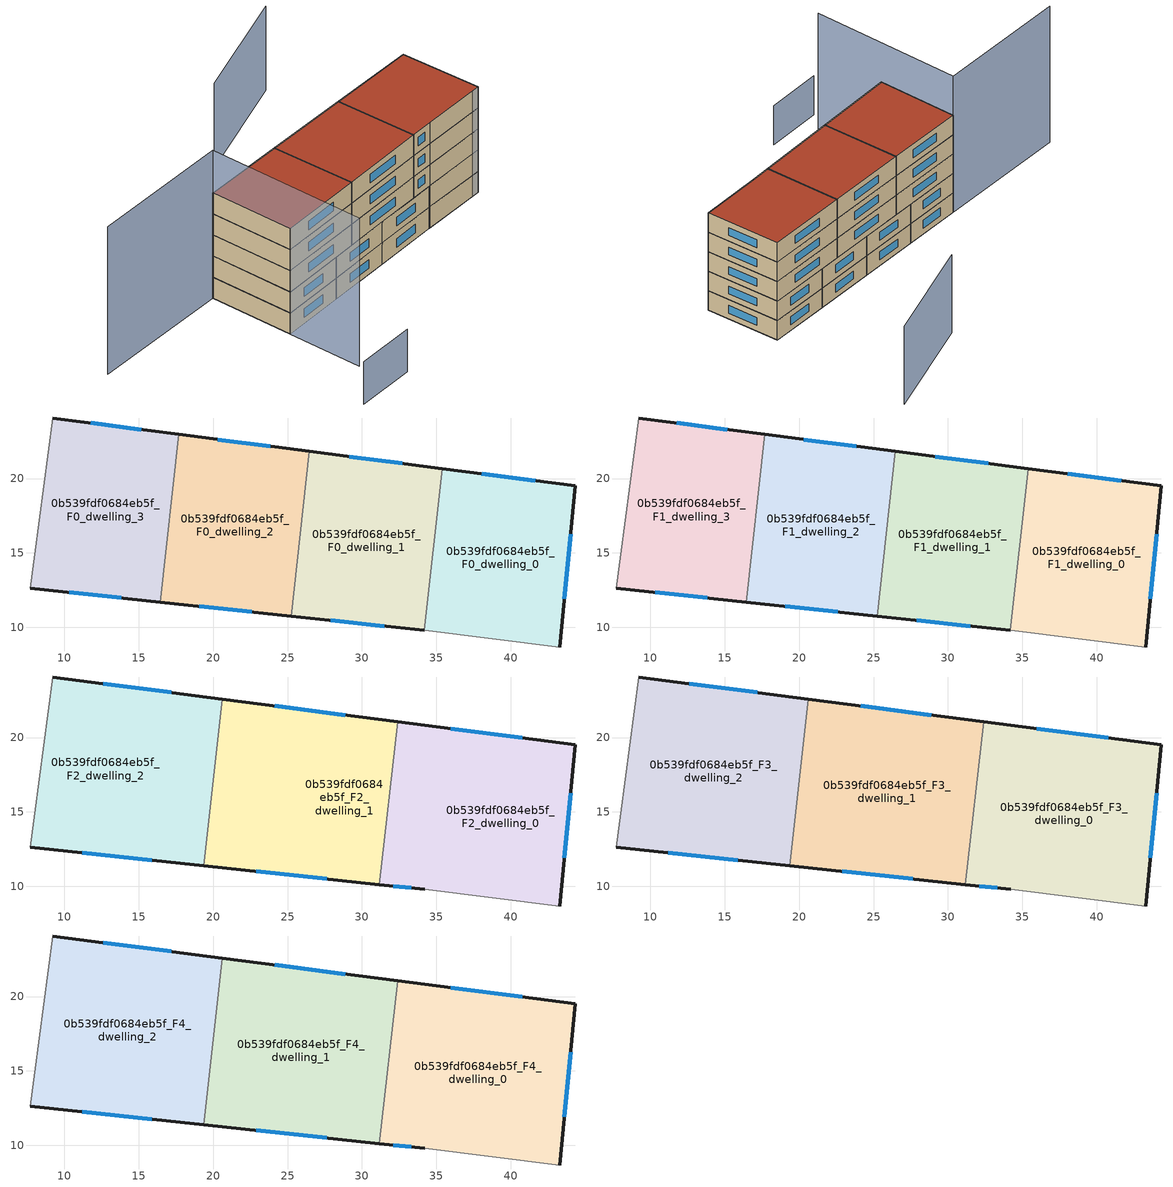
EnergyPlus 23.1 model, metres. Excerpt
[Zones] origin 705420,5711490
0b539fdf0684eb5f_F0_dwelling_0
 floor ground (EU_floor_Construction): 43.28,8.68 44.34,19.51 35.39,20.67 34.18,9.8 34.24,9.79 z0
 wall outside (EU_wall_Construction): 35.39,20.67 44.34,19.51 43.28,8.68 z0:3
 wall adiabatic (EU_wall_Construction): 43.28,8.68 34.24,9.79 34.18,9.8 z0:3
 wall to 0b539fdf0684eb5f_F0_dwelling_1 (EU_wall_Construction): 34.18,9.8 35.39,20.67 z0:3
 window (EU_Window_Construction): 38.07,20.32 41.66,19.86 / 44.03,16.27 43.6,11.92 z0.9:2.1
0b539fdf0684eb5f_F0_dwelling_1
 floor ground (EU_floor_Construction): 34.18,9.8 35.39,20.67 26.46,21.82 25.24,10.75 z0
 wall outside (EU_wall_Construction): 26.46,21.82 35.39,20.67 / 34.18,9.8 25.24,10.75 z0:3
 wall to 0b539fdf0684eb5f_F0_dwelling_2 (EU_wall_Construction): 25.24,10.75 26.46,21.82 z0:3
 window (EU_Window_Construction): 29.14,21.48 32.72,21.01 / 31.5,10.08 27.91,10.47 z0.9:2.1
0b539fdf0684eb5f_F0_dwelling_2
 floor ground (EU_floor_Construction): 25.24,10.75 26.46,21.82 17.7,22.96 16.45,11.69 z0
 wall outside (EU_wall_Construction): 25.24,10.75 16.45,11.69 / 17.7,22.96 26.46,21.82 z0:3
 wall to 0b539fdf0684eb5f_F0_dwelling_3 (EU_wall_Construction): 16.45,11.69 17.7,22.96 z0:3
 window (EU_Window_Construction): 22.61,11.04 19.08,11.41 / 20.33,22.62 23.84,22.16 z0.9:2.1
0b539fdf0684eb5f_F0_dwelling_3
 floor ground (EU_floor_Construction): 16.45,11.69 17.7,22.96 9.22,24.07 7.7,12.63 z0
 wall outside (EU_wall_Construction): 9.22,24.07 17.7,22.96 / 16.45,11.69 7.7,12.63 z0:3
 wall adiabatic (EU_wall_Construction): 7.7,12.63 9.22,24.07 z0:3
 window (EU_Window_Construction): 11.76,23.74 15.16,23.29 / 13.83,11.97 10.32,12.35 z0.9:2.1
0b539fdf0684eb5f_F1_dwelling_0
 floor to 0b539fdf0684eb5f_F0_dwelling_0 (EU_floor_Construction): 43.28,8.68 44.34,19.51 35.39,20.67 34.18,9.8 34.24,9.79 z3
 wall outside (EU_wall_Construction): 35.39,20.67 44.34,19.51 43.28,8.68 z3:6
 wall adiabatic (EU_wall_Construction): 43.28,8.68 34.24,9.79 34.18,9.8 z3:6
 wall to 0b539fdf0684eb5f_F1_dwelling_1 (EU_wall_Construction): 34.18,9.8 35.39,20.67 z3:6
 window (EU_Window_Construction): 38.07,20.32 41.66,19.86 / 44.03,16.27 43.6,11.92 z3.9:5.1
0b539fdf0684eb5f_F1_dwelling_1
 floor to 0b539fdf0684eb5f_F0_dwelling_1 (EU_floor_Construction): 34.18,9.8 35.39,20.67 26.46,21.82 25.24,10.75 z3
 wall outside (EU_wall_Construction): 26.46,21.82 35.39,20.67 / 34.18,9.8 25.24,10.75 z3:6
 wall to 0b539fdf0684eb5f_F1_dwelling_2 (EU_wall_Construction): 25.24,10.75 26.46,21.82 z3:6
 window (EU_Window_Construction): 29.14,21.48 32.72,21.01 / 31.5,10.08 27.91,10.47 z3.9:5.1
0b539fdf0684eb5f_F1_dwelling_2
 floor to 0b539fdf0684eb5f_F0_dwelling_2 (EU_floor_Construction): 25.24,10.75 26.46,21.82 17.7,22.96 16.45,11.69 z3
 wall outside (EU_wall_Construction): 25.24,10.75 16.45,11.69 / 17.7,22.96 26.46,21.82 z3:6
 wall to 0b539fdf0684eb5f_F1_dwelling_3 (EU_wall_Construction): 16.45,11.69 17.7,22.96 z3:6
 window (EU_Window_Construction): 22.61,11.04 19.08,11.41 / 20.33,22.62 23.84,22.16 z3.9:5.1
 ceiling adiabatic (EU_roof_Construction): 26.46,21.82 25.24,10.75 16.45,11.69 19.36,11.38 20.61,22.58 z6
0b539fdf0684eb5f_F1_dwelling_3
 floor to 0b539fdf0684eb5f_F0_dwelling_3 (EU_floor_Construction): 16.45,11.69 17.7,22.96 9.22,24.07 7.7,12.63 z3
 wall outside (EU_wall_Construction): 9.22,24.07 17.7,22.96 / 16.45,11.69 7.7,12.63 z3:6
 wall adiabatic (EU_wall_Construction): 7.7,12.63 9.22,24.07 z3:6
 window (EU_Window_Construction): 11.76,23.74 15.16,23.29 / 13.83,11.97 10.32,12.35 z3.9:5.1
0b539fdf0684eb5f_F2_dwelling_0
 floor to 0b539fdf0684eb5f_F1_dwelling_0 (EU_floor_Construction): 43.28,8.68 44.34,19.51 35.39,20.67 34.18,9.8 34.24,9.79 z6
 floor to 0b539fdf0684eb5f_F1_dwelling_1 (EU_floor_Construction): 34.18,9.8 35.39,20.67 32.4,21.06 31.18,10.12 z6
 wall outside (EU_wall_Construction): 34.24,9.79 31.18,10.12 / 32.4,21.06 44.34,19.51 43.28,8.68 z6:9
 wall to 0b539fdf0684eb5f_F2_dwelling_1 (EU_wall_Construction): 31.18,10.12 32.4,21.06 z6:9
 wall adiabatic (EU_wall_Construction): 43.28,8.68 34.24,9.79 z6:9
 window (EU_Window_Construction): 33.32,9.89 32.1,10.02 / 35.97,20.59 40.77,19.97 / 44.03,16.27 43.6,11.92 z6.9:8.1
0b539fdf0684eb5f_F2_dwelling_1
 floor outside (EU_floor_Construction): 32.4,21.06 22.25,22.37 26.46,21.82 z6
 floor to 0b539fdf0684eb5f_F1_dwelling_1 (EU_floor_Construction): 31.18,10.12 32.4,21.06 26.46,21.82 25.24,10.75 z6
 floor adiabatic (EU_floor_Construction): 25.24,10.75 26.46,21.82 20.61,22.58 19.36,11.38 z6
 floor to 0b539fdf0684eb5f_F1_dwelling_2 (EU_floor_Construction): 26.46,21.82 22.25,22.37 20.61,22.58 z6
 wall outside (EU_wall_Construction): 31.18,10.12 19.36,11.38 / 20.61,22.58 32.4,21.06 z6:9
 wall to 0b539fdf0684eb5f_F2_dwelling_2 (EU_wall_Construction): 19.36,11.38 20.61,22.58 z6:9
 window (EU_Window_Construction): 27.64,10.5 22.9,11 / 24.14,22.13 28.87,21.51 z6.9:8.1
0b539fdf0684eb5f_F2_dwelling_2
 floor to 0b539fdf0684eb5f_F1_dwelling_3 (EU_floor_Construction): 16.45,11.69 17.7,22.96 9.22,24.07 7.7,12.63 z6
 floor to 0b539fdf0684eb5f_F1_dwelling_2 (EU_floor_Construction): 19.36,11.38 20.61,22.58 17.7,22.96 16.45,11.69 z6
 wall outside (EU_wall_Construction): 9.22,24.07 20.61,22.58 / 19.36,11.38 7.7,12.63 z6:9
 wall adiabatic (EU_wall_Construction): 7.7,12.63 9.22,24.07 z6:9
 window (EU_Window_Construction): 12.63,23.63 17.2,23.03 / 15.87,11.75 11.19,12.25 z6.9:8.1
0b539fdf0684eb5f_F3_dwelling_0
 floor to 0b539fdf0684eb5f_F2_dwelling_0 (EU_floor_Construction): 43.28,8.68 44.34,19.51 32.4,21.06 31.18,10.12 34.24,9.79 z9
 wall outside (EU_wall_Construction): 34.24,9.79 31.18,10.12 / 32.4,21.06 44.34,19.51 43.28,8.68 z9:12
 wall to 0b539fdf0684eb5f_F3_dwelling_1 (EU_wall_Construction): 31.18,10.12 32.4,21.06 z9:12
 wall adiabatic (EU_wall_Construction): 43.28,8.68 34.24,9.79 z9:12
 window (EU_Window_Construction): 33.32,9.89 32.1,10.02 / 35.97,20.59 40.77,19.97 / 44.03,16.27 43.6,11.92 z9.9:11.1
0b539fdf0684eb5f_F3_dwelling_1
 floor to 0b539fdf0684eb5f_F2_dwelling_1 (EU_floor_Construction): 31.18,10.12 32.4,21.06 20.61,22.58 19.36,11.38 z9
 wall outside (EU_wall_Construction): 31.18,10.12 19.36,11.38 / 20.61,22.58 32.4,21.06 z9:12
 wall to 0b539fdf0684eb5f_F3_dwelling_2 (EU_wall_Construction): 19.36,11.38 20.61,22.58 z9:12
 window (EU_Window_Construction): 27.64,10.5 22.9,11 / 24.14,22.13 28.87,21.51 z9.9:11.1
0b539fdf0684eb5f_F3_dwelling_2
 floor to 0b539fdf0684eb5f_F2_dwelling_2 (EU_floor_Construction): 19.36,11.38 20.61,22.58 9.22,24.07 7.7,12.63 z9
 wall outside (EU_wall_Construction): 9.22,24.07 20.61,22.58 / 19.36,11.38 7.7,12.63 z9:12
 wall adiabatic (EU_wall_Construction): 7.7,12.63 9.22,24.07 z9:12
 window (EU_Window_Construction): 12.63,23.63 17.2,23.03 / 15.87,11.75 11.19,12.25 z9.9:11.1
0b539fdf0684eb5f_F4_dwelling_0
 floor to 0b539fdf0684eb5f_F3_dwelling_0 (EU_floor_Construction): 43.28,8.68 44.34,19.51 32.4,21.06 31.18,10.12 34.24,9.79 z12
 wall outside (EU_wall_Construction): 34.24,9.79 31.18,10.12 / 32.4,21.06 44.34,19.51 43.28,8.68 z12:15
 wall to 0b539fdf0684eb5f_F4_dwelling_1 (EU_wall_Construction): 31.18,10.12 32.4,21.06 z12:15
 wall adiabatic (EU_wall_Construction): 43.28,8.68 34.24,9.79 z12:15
 window (EU_Window_Construction): 33.32,9.89 32.1,10.02 / 35.97,20.59 40.77,19.97 / 44.03,16.27 43.6,11.92 z12.9:14.1
 roof outside (EU_roof_Construction): 44.34,19.51 43.28,8.68 34.24,9.79 31.18,10.12 32.4,21.06 z15
0b539fdf0684eb5f_F4_dwelling_1
 floor to 0b539fdf0684eb5f_F3_dwelling_1 (EU_floor_Construction): 31.18,10.12 32.4,21.06 20.61,22.58 19.36,11.38 z12
 wall outside (EU_wall_Construction): 31.18,10.12 19.36,11.38 / 20.61,22.58 32.4,21.06 z12:15
 wall to 0b539fdf0684eb5f_F4_dwelling_2 (EU_wall_Construction): 19.36,11.38 20.61,22.58 z12:15
 window (EU_Window_Construction): 27.64,10.5 22.9,11 / 24.14,22.13 28.87,21.51 z12.9:14.1
 roof outside (EU_roof_Construction): 32.4,21.06 31.18,10.12 19.36,11.38 20.61,22.58 z15
0b539fdf0684eb5f_F4_dwelling_2
 floor to 0b539fdf0684eb5f_F3_dwelling_2 (EU_floor_Construction): 19.36,11.38 20.61,22.58 9.22,24.07 7.7,12.63 z12
 wall outside (EU_wall_Construction): 9.22,24.07 20.61,22.58 / 19.36,11.38 7.7,12.63 z12:15
 wall adiabatic (EU_wall_Construction): 7.7,12.63 9.22,24.07 z12:15
 window (EU_Window_Construction): 12.63,23.63 17.2,23.03 / 15.87,11.75 11.19,12.25 z12.9:14.1
 roof outside (EU_roof_Construction): 20.61,22.58 19.36,11.38 7.7,12.63 9.22,24.07 z15
shading: 34.23,9.8 43.28,8.68 z0:15; 47.94,40.31 31.65,37.42 z0:12; 0.17,-1.85 8.34,-2.83 z0:6; -10.08,26.62 9.22,24.07 / 9.22,24.07 6.37,2.53 z0:21
[Building]
EU S2 Campaign: North Axis=0; Terrain=City; Solar Distribution=FullExterior
[Site:Location]
London: Latitude=51.5; Longitude=-0.5; Time Zone=0; Elevation=25
[SizingPeriod:WeatherFileDays]
AnnualSizingPeriod: Begin Month=1; Begin Day of Month=1; End Month=12; End Day of Month=31; Day of Week for Start Day=Monday; Use Weather File Daylight Saving Period=No; Use Weather File Rain and Snow Indicators=No
[MATERIAL]
EU_InternalMass_Material: Roughness=MediumRough; Thickness=0.1; Conductivity=1; Density=1800; Specific Heat=900; Thermal Absorptance=0.9; Solar Absorptance=0.7; Visible Absorptance=0.7
[MATERIAL:NOMASS] Roughness=MediumRough; Thermal Absorptance=0.9; Solar Absorptance=0.7; Visible Absorptance=0.7
Name | Thermal Resistance
EU_wall_NoMass | 1.04674
EU_roof_NoMass | 4.32442
EU_floor_NoMass | 2.04616
[WINDOWMATERIAL:SIMPLEGLAZINGSYSTEM]
EU_Window_SimpleGlazing: UFactor=4.25843; Solar Heat Gain Coefficient=0.85; Visible Transmittance=0.85
[CONSTRUCTION]
EU_wall_Construction: EU_wall_NoMass
EU_roof_Construction: EU_roof_NoMass
EU_floor_Construction: EU_floor_NoMass
EU_InternalMass_Construction: EU_InternalMass_Material
EU_Window_Construction: EU_Window_SimpleGlazing
[ZONE] Type=1; Multiplier=1; Ceiling Height=autocalculate; Floor Area=autocalculate; Part of Total Floor Area=Yes
Name | Volume
0b539fdf0684eb5f_F0_dwelling_0; 0b539fdf0684eb5f_F1_dwelling_0 | 297.825
0b539fdf0684eb5f_F2_dwelling_0; 0b539fdf0684eb5f_F3_dwelling_0; 0b539fdf0684eb5f_F4_dwelling_0; 0b539fdf0684eb5f_F2_dwelling_2; 0b539fdf0684eb5f_F3_dwelling_2; 0b539fdf0684eb5f_F4_dwelling_2 | 397.094
0b539fdf0684eb5f_F0_dwelling_1; 0b539fdf0684eb5f_F1_dwelling_1 | 297.824
0b539fdf0684eb5f_F2_dwelling_1; 0b539fdf0684eb5f_F3_dwelling_1; 0b539fdf0684eb5f_F4_dwelling_1 | 397.134
0b539fdf0684eb5f_F0_dwelling_2; 0b539fdf0684eb5f_F1_dwelling_2 | 297.841
0b539fdf0684eb5f_F0_dwelling_3; 0b539fdf0684eb5f_F1_dwelling_3 | 297.814
[INTERNALMASS] Construction=EU_InternalMass_Construction
Name | Zone or ZoneList | Surface Area
0b539fdf0684eb5f_F0_dwelling_0_EU_InternalMass | 0b539fdf0684eb5f_F0_dwelling_0 | 99.2746
0b539fdf0684eb5f_F0_dwelling_1_EU_InternalMass | 0b539fdf0684eb5f_F0_dwelling_1 | 99.2748
0b539fdf0684eb5f_F0_dwelling_2_EU_InternalMass | 0b539fdf0684eb5f_F0_dwelling_2 | 99.272
0b539fdf0684eb5f_F0_dwelling_3_EU_InternalMass | 0b539fdf0684eb5f_F0_dwelling_3 | 99.2713
0b539fdf0684eb5f_F1_dwelling_0_EU_InternalMass | 0b539fdf0684eb5f_F1_dwelling_0 | 99.2746
0b539fdf0684eb5f_F1_dwelling_1_EU_InternalMass | 0b539fdf0684eb5f_F1_dwelling_1 | 99.2748
0b539fdf0684eb5f_F1_dwelling_2_EU_InternalMass | 0b539fdf0684eb5f_F1_dwelling_2 | 99.272
0b539fdf0684eb5f_F1_dwelling_3_EU_InternalMass | 0b539fdf0684eb5f_F1_dwelling_3 | 99.2713
0b539fdf0684eb5f_F2_dwelling_0_EU_InternalMass | 0b539fdf0684eb5f_F2_dwelling_0 | 132.365
0b539fdf0684eb5f_F2_dwelling_1_EU_InternalMass | 0b539fdf0684eb5f_F2_dwelling_1 | 132.359
0b539fdf0684eb5f_F2_dwelling_2_EU_InternalMass | 0b539fdf0684eb5f_F2_dwelling_2 | 132.365
0b539fdf0684eb5f_F3_dwelling_0_EU_InternalMass | 0b539fdf0684eb5f_F3_dwelling_0 | 132.365
0b539fdf0684eb5f_F3_dwelling_1_EU_InternalMass | 0b539fdf0684eb5f_F3_dwelling_1 | 132.359
0b539fdf0684eb5f_F3_dwelling_2_EU_InternalMass | 0b539fdf0684eb5f_F3_dwelling_2 | 132.365
0b539fdf0684eb5f_F4_dwelling_0_EU_InternalMass | 0b539fdf0684eb5f_F4_dwelling_0 | 132.365
0b539fdf0684eb5f_F4_dwelling_1_EU_InternalMass | 0b539fdf0684eb5f_F4_dwelling_1 | 132.359
0b539fdf0684eb5f_F4_dwelling_2_EU_InternalMass | 0b539fdf0684eb5f_F4_dwelling_2 | 132.365
[OTHEREQUIPMENT] Fuel Type=Electricity; Design Level Calculation Method=Watts/Area; Power per Zone Floor Area=1; Fraction Latent=0; Fraction Radiant=0; Fraction Lost=0; Carbon Dioxide Generation Rate=0; EndUse Subcategory=EU_Step8_InternalGains
Name | Zone or ZoneList or Space or SpaceList | Schedule
EU_Step8_InternalGain_0b539fdf0684eb5f_F0_dwelling_0_f000 | 0b539fdf0684eb5f_F0_dwelling_0 | EU_Step8_GainSchedule_0b539fdf0684eb5f_F0_dwelling_0_f000
EU_Step8_InternalGain_0b539fdf0684eb5f_F0_dwelling_1_f000 | 0b539fdf0684eb5f_F0_dwelling_1 | EU_Step8_GainSchedule_0b539fdf0684eb5f_F0_dwelling_1_f000
EU_Step8_InternalGain_0b539fdf0684eb5f_F0_dwelling_2_f000 | 0b539fdf0684eb5f_F0_dwelling_2 | EU_Step8_GainSchedule_0b539fdf0684eb5f_F0_dwelling_2_f000
EU_Step8_InternalGain_0b539fdf0684eb5f_F0_dwelling_3_f000 | 0b539fdf0684eb5f_F0_dwelling_3 | EU_Step8_GainSchedule_0b539fdf0684eb5f_F0_dwelling_3_f000
EU_Step8_InternalGain_0b539fdf0684eb5f_F1_dwelling_0_f000 | 0b539fdf0684eb5f_F1_dwelling_0 | EU_Step8_GainSchedule_0b539fdf0684eb5f_F1_dwelling_0_f000
EU_Step8_InternalGain_0b539fdf0684eb5f_F1_dwelling_1_f000 | 0b539fdf0684eb5f_F1_dwelling_1 | EU_Step8_GainSchedule_0b539fdf0684eb5f_F1_dwelling_1_f000
EU_Step8_InternalGain_0b539fdf0684eb5f_F1_dwelling_2_f000 | 0b539fdf0684eb5f_F1_dwelling_2 | EU_Step8_GainSchedule_0b539fdf0684eb5f_F1_dwelling_2_f000
EU_Step8_InternalGain_0b539fdf0684eb5f_F1_dwelling_3_f000 | 0b539fdf0684eb5f_F1_dwelling_3 | EU_Step8_GainSchedule_0b539fdf0684eb5f_F1_dwelling_3_f000
EU_Step8_InternalGain_0b539fdf0684eb5f_F2_dwelling_0_f000 | 0b539fdf0684eb5f_F2_dwelling_0 | EU_Step8_GainSchedule_0b539fdf0684eb5f_F2_dwelling_0_f000
EU_Step8_InternalGain_0b539fdf0684eb5f_F2_dwelling_1_f000 | 0b539fdf0684eb5f_F2_dwelling_1 | EU_Step8_GainSchedule_0b539fdf0684eb5f_F2_dwelling_1_f000
EU_Step8_InternalGain_0b539fdf0684eb5f_F2_dwelling_2_f000 | 0b539fdf0684eb5f_F2_dwelling_2 | EU_Step8_GainSchedule_0b539fdf0684eb5f_F2_dwelling_2_f000
EU_Step8_InternalGain_0b539fdf0684eb5f_F3_dwelling_0_f000 | 0b539fdf0684eb5f_F3_dwelling_0 | EU_Step8_GainSchedule_0b539fdf0684eb5f_F3_dwelling_0_f000
EU_Step8_InternalGain_0b539fdf0684eb5f_F3_dwelling_1_f000 | 0b539fdf0684eb5f_F3_dwelling_1 | EU_Step8_GainSchedule_0b539fdf0684eb5f_F3_dwelling_1_f000
EU_Step8_InternalGain_0b539fdf0684eb5f_F3_dwelling_2_f000 | 0b539fdf0684eb5f_F3_dwelling_2 | EU_Step8_GainSchedule_0b539fdf0684eb5f_F3_dwelling_2_f000
EU_Step8_InternalGain_0b539fdf0684eb5f_F4_dwelling_0_f000 | 0b539fdf0684eb5f_F4_dwelling_0 | EU_Step8_GainSchedule_0b539fdf0684eb5f_F4_dwelling_0_f000
EU_Step8_InternalGain_0b539fdf0684eb5f_F4_dwelling_1_f000 | 0b539fdf0684eb5f_F4_dwelling_1 | EU_Step8_GainSchedule_0b539fdf0684eb5f_F4_dwelling_1_f000
EU_Step8_InternalGain_0b539fdf0684eb5f_F4_dwelling_2_f000 | 0b539fdf0684eb5f_F4_dwelling_2 | EU_Step8_GainSchedule_0b539fdf0684eb5f_F4_dwelling_2_f000
[ZONEVENTILATION:DESIGNFLOWRATE] Schedule=EU_AlwaysOn; Design Flow Rate Calculation Method=AirChanges/Hour; Air Changes per Hour=0.488719; Ventilation Type=Natural; Fan Pressure Rise=0; Fan Total Efficiency=1; Constant Term Coefficient=1; Temperature Term Coefficient=0; Velocity Term Coefficient=0; Velocity Squared Term Coefficient=0; Minimum Indoor Temperature=-100; Maximum Indoor Temperature=100; Delta Temperature=-100; Minimum Outdoor Temperature=-100; Maximum Outdoor Temperature=100; Maximum Wind Speed=40
Name | Zone or ZoneList or Space or SpaceList
EU_ConstantAir_0b539fdf0684eb5f_F0_dwelling_0 | 0b539fdf0684eb5f_F0_dwelling_0
EU_ConstantAir_0b539fdf0684eb5f_F0_dwelling_1 | 0b539fdf0684eb5f_F0_dwelling_1
EU_ConstantAir_0b539fdf0684eb5f_F0_dwelling_2 | 0b539fdf0684eb5f_F0_dwelling_2
EU_ConstantAir_0b539fdf0684eb5f_F0_dwelling_3 | 0b539fdf0684eb5f_F0_dwelling_3
EU_ConstantAir_0b539fdf0684eb5f_F1_dwelling_0 | 0b539fdf0684eb5f_F1_dwelling_0
EU_ConstantAir_0b539fdf0684eb5f_F1_dwelling_1 | 0b539fdf0684eb5f_F1_dwelling_1
EU_ConstantAir_0b539fdf0684eb5f_F1_dwelling_2 | 0b539fdf0684eb5f_F1_dwelling_2
EU_ConstantAir_0b539fdf0684eb5f_F1_dwelling_3 | 0b539fdf0684eb5f_F1_dwelling_3
EU_ConstantAir_0b539fdf0684eb5f_F2_dwelling_0 | 0b539fdf0684eb5f_F2_dwelling_0
EU_ConstantAir_0b539fdf0684eb5f_F2_dwelling_1 | 0b539fdf0684eb5f_F2_dwelling_1
EU_ConstantAir_0b539fdf0684eb5f_F2_dwelling_2 | 0b539fdf0684eb5f_F2_dwelling_2
EU_ConstantAir_0b539fdf0684eb5f_F3_dwelling_0 | 0b539fdf0684eb5f_F3_dwelling_0
EU_ConstantAir_0b539fdf0684eb5f_F3_dwelling_1 | 0b539fdf0684eb5f_F3_dwelling_1
EU_ConstantAir_0b539fdf0684eb5f_F3_dwelling_2 | 0b539fdf0684eb5f_F3_dwelling_2
EU_ConstantAir_0b539fdf0684eb5f_F4_dwelling_0 | 0b539fdf0684eb5f_F4_dwelling_0
EU_ConstantAir_0b539fdf0684eb5f_F4_dwelling_1 | 0b539fdf0684eb5f_F4_dwelling_1
EU_ConstantAir_0b539fdf0684eb5f_F4_dwelling_2 | 0b539fdf0684eb5f_F4_dwelling_2
[HVACTEMPLATE:THERMOSTAT] Constant Heating Setpoint=20; Constant Cooling Setpoint=50
EU_HeatOnly_0b539fdf0684eb5f_F0_dwelling_0; EU_HeatOnly_0b539fdf0684eb5f_F0_dwelling_1; EU_HeatOnly_0b539fdf0684eb5f_F0_dwelling_2; EU_HeatOnly_0b539fdf0684eb5f_F0_dwelling_3; EU_HeatOnly_0b539fdf0684eb5f_F1_dwelling_0; EU_HeatOnly_0b539fdf0684eb5f_F1_dwelling_1; EU_HeatOnly_0b539fdf0684eb5f_F1_dwelling_2; EU_HeatOnly_0b539fdf0684eb5f_F1_dwelling_3; EU_HeatOnly_0b539fdf0684eb5f_F2_dwelling_0; EU_HeatOnly_0b539fdf0684eb5f_F2_dwelling_1; EU_HeatOnly_0b539fdf0684eb5f_F2_dwelling_2; EU_HeatOnly_0b539fdf0684eb5f_F3_dwelling_0; EU_HeatOnly_0b539fdf0684eb5f_F3_dwelling_1; EU_HeatOnly_0b539fdf0684eb5f_F3_dwelling_2; EU_HeatOnly_0b539fdf0684eb5f_F4_dwelling_0; EU_HeatOnly_0b539fdf0684eb5f_F4_dwelling_1; EU_HeatOnly_0b539fdf0684eb5f_F4_dwelling_2
[HVACTEMPLATE:ZONE:IDEALLOADSAIRSYSTEM] System Availability Schedule=EU_AlwaysOn; Maximum Heating Supply Air Temperature=50; Minimum Cooling Supply Air Temperature=13; Maximum Heating Supply Air Humidity Ratio=0.0156; Minimum Cooling Supply Air Humidity Ratio=0.0077; Heating Limit=NoLimit; Cooling Limit=NoLimit; Heating Availability Schedule=EU_AlwaysOn; Cooling Availability Schedule=EU_CoolingOff; Dehumidification Control Type=ConstantSensibleHeatRatio; Cooling Sensible Heat Ratio=0.7; Dehumidification Setpoint=60; Humidification Control Type=None; Humidification Setpoint=30; Outdoor Air Method=None; Outdoor Air Flow Rate per Person=0.00944; Outdoor Air Flow Rate per Zone Floor Area=0; Outdoor Air Flow Rate per Zone=0; Demand Controlled Ventilation Type=None; Outdoor Air Economizer Type=NoEconomizer; Heat Recovery Type=None; Sensible Heat Recovery Effectiveness=0.7; Latent Heat Recovery Effectiveness=0.65
Name | Template Thermostat
0b539fdf0684eb5f_F0_dwelling_0 | EU_HeatOnly_0b539fdf0684eb5f_F0_dwelling_0
0b539fdf0684eb5f_F0_dwelling_1 | EU_HeatOnly_0b539fdf0684eb5f_F0_dwelling_1
0b539fdf0684eb5f_F0_dwelling_2 | EU_HeatOnly_0b539fdf0684eb5f_F0_dwelling_2
0b539fdf0684eb5f_F0_dwelling_3 | EU_HeatOnly_0b539fdf0684eb5f_F0_dwelling_3
0b539fdf0684eb5f_F1_dwelling_0 | EU_HeatOnly_0b539fdf0684eb5f_F1_dwelling_0
0b539fdf0684eb5f_F1_dwelling_1 | EU_HeatOnly_0b539fdf0684eb5f_F1_dwelling_1
0b539fdf0684eb5f_F1_dwelling_2 | EU_HeatOnly_0b539fdf0684eb5f_F1_dwelling_2
0b539fdf0684eb5f_F1_dwelling_3 | EU_HeatOnly_0b539fdf0684eb5f_F1_dwelling_3
0b539fdf0684eb5f_F2_dwelling_0 | EU_HeatOnly_0b539fdf0684eb5f_F2_dwelling_0
0b539fdf0684eb5f_F2_dwelling_1 | EU_HeatOnly_0b539fdf0684eb5f_F2_dwelling_1
0b539fdf0684eb5f_F2_dwelling_2 | EU_HeatOnly_0b539fdf0684eb5f_F2_dwelling_2
0b539fdf0684eb5f_F3_dwelling_0 | EU_HeatOnly_0b539fdf0684eb5f_F3_dwelling_0
0b539fdf0684eb5f_F3_dwelling_1 | EU_HeatOnly_0b539fdf0684eb5f_F3_dwelling_1
0b539fdf0684eb5f_F3_dwelling_2 | EU_HeatOnly_0b539fdf0684eb5f_F3_dwelling_2
0b539fdf0684eb5f_F4_dwelling_0 | EU_HeatOnly_0b539fdf0684eb5f_F4_dwelling_0
0b539fdf0684eb5f_F4_dwelling_1 | EU_HeatOnly_0b539fdf0684eb5f_F4_dwelling_1
0b539fdf0684eb5f_F4_dwelling_2 | EU_HeatOnly_0b539fdf0684eb5f_F4_dwelling_2
[SIZING:ZONE] Zone Cooling Design Supply Air Temperature Input Method=SupplyAirTemperature; Zone Cooling Design Supply Air Temperature=13; Zone Heating Design Supply Air Temperature Input Method=SupplyAirTemperature; Zone Heating Design Supply Air Temperature=50; Zone Cooling Design Supply Air Humidity Ratio=0.008; Zone Heating Design Supply Air Humidity Ratio=0.008; Cooling Design Air Flow Method=DesignDay; Cooling Design Air Flow Rate=0; Cooling Minimum Air Flow per Zone Floor Area=0.000762; Cooling Minimum Air Flow=0; Cooling Minimum Air Flow Fraction=0.2; Heating Design Air Flow Method=DesignDay; Heating Design Air Flow Rate=0; Heating Maximum Air Flow per Zone Floor Area=0.002032; Heating Maximum Air Flow=0.141576; Heating Maximum Air Flow Fraction=0.3; Account for Dedicated Outdoor Air System=No; Dedicated Outdoor Air System Control Strategy=NeutralSupplyAir; Dedicated Outdoor Air Low Setpoint Temperature for Design=autosize; Dedicated Outdoor Air High Setpoint Temperature for Design=autosize; Zone Load Sizing Method=Sensible Load Only No Latent Load; Zone Latent Cooling Design Supply Air Humidity Ratio Input Method=HumidityRatioDifference; Zone Cooling Design Supply Air Humidity Ratio Difference=0.005; Zone Latent Heating Design Supply Air Humidity Ratio Input Method=HumidityRatioDifference; Zone Humidification Design Supply Air Humidity Ratio Difference=0.005
0b539fdf0684eb5f_F0_dwelling_0; 0b539fdf0684eb5f_F0_dwelling_1; 0b539fdf0684eb5f_F0_dwelling_2; 0b539fdf0684eb5f_F0_dwelling_3; 0b539fdf0684eb5f_F1_dwelling_0; 0b539fdf0684eb5f_F1_dwelling_1; 0b539fdf0684eb5f_F1_dwelling_2; 0b539fdf0684eb5f_F1_dwelling_3; 0b539fdf0684eb5f_F2_dwelling_0; 0b539fdf0684eb5f_F2_dwelling_1; 0b539fdf0684eb5f_F2_dwelling_2; 0b539fdf0684eb5f_F3_dwelling_0; 0b539fdf0684eb5f_F3_dwelling_1; 0b539fdf0684eb5f_F3_dwelling_2; 0b539fdf0684eb5f_F4_dwelling_0; 0b539fdf0684eb5f_F4_dwelling_1; 0b539fdf0684eb5f_F4_dwelling_2
[SCHEDULE:CONSTANT]
Name | Hourly Value
EU_AlwaysOn | 1
EU_CoolingOff | 0
[SCHEDULE:FILE] Column Number=1; Rows to Skip at Top=0; Number of Hours of Data=8760; Column Separator=Comma; Interpolate to Timestep=No; Minutes per Item=60; Adjust Schedule for Daylight Savings=Yes
Name | File
EU_Step8_GainSchedule_0b539fdf0684eb5f_F0_dwelling_0_f000 | ../../schedules/0b539fdf0684eb5f/0b539fdf0684eb5f_F0_dwelling_0_f000_gain.csv
EU_Step8_GainSchedule_0b539fdf0684eb5f_F0_dwelling_1_f000 | ../../schedules/0b539fdf0684eb5f/0b539fdf0684eb5f_F0_dwelling_1_f000_gain.csv
EU_Step8_GainSchedule_0b539fdf0684eb5f_F0_dwelling_2_f000 | ../../schedules/0b539fdf0684eb5f/0b539fdf0684eb5f_F0_dwelling_2_f000_gain.csv
EU_Step8_GainSchedule_0b539fdf0684eb5f_F0_dwelling_3_f000 | ../../schedules/0b539fdf0684eb5f/0b539fdf0684eb5f_F0_dwelling_3_f000_gain.csv
EU_Step8_GainSchedule_0b539fdf0684eb5f_F1_dwelling_0_f000 | ../../schedules/0b539fdf0684eb5f/0b539fdf0684eb5f_F1_dwelling_0_f000_gain.csv
EU_Step8_GainSchedule_0b539fdf0684eb5f_F1_dwelling_1_f000 | ../../schedules/0b539fdf0684eb5f/0b539fdf0684eb5f_F1_dwelling_1_f000_gain.csv
EU_Step8_GainSchedule_0b539fdf0684eb5f_F1_dwelling_2_f000 | ../../schedules/0b539fdf0684eb5f/0b539fdf0684eb5f_F1_dwelling_2_f000_gain.csv
EU_Step8_GainSchedule_0b539fdf0684eb5f_F1_dwelling_3_f000 | ../../schedules/0b539fdf0684eb5f/0b539fdf0684eb5f_F1_dwelling_3_f000_gain.csv
EU_Step8_GainSchedule_0b539fdf0684eb5f_F2_dwelling_0_f000 | ../../schedules/0b539fdf0684eb5f/0b539fdf0684eb5f_F2_dwelling_0_f000_gain.csv
EU_Step8_GainSchedule_0b539fdf0684eb5f_F2_dwelling_1_f000 | ../../schedules/0b539fdf0684eb5f/0b539fdf0684eb5f_F2_dwelling_1_f000_gain.csv
EU_Step8_GainSchedule_0b539fdf0684eb5f_F2_dwelling_2_f000 | ../../schedules/0b539fdf0684eb5f/0b539fdf0684eb5f_F2_dwelling_2_f000_gain.csv
EU_Step8_GainSchedule_0b539fdf0684eb5f_F3_dwelling_0_f000 | ../../schedules/0b539fdf0684eb5f/0b539fdf0684eb5f_F3_dwelling_0_f000_gain.csv
EU_Step8_GainSchedule_0b539fdf0684eb5f_F3_dwelling_1_f000 | ../../schedules/0b539fdf0684eb5f/0b539fdf0684eb5f_F3_dwelling_1_f000_gain.csv
EU_Step8_GainSchedule_0b539fdf0684eb5f_F3_dwelling_2_f000 | ../../schedules/0b539fdf0684eb5f/0b539fdf0684eb5f_F3_dwelling_2_f000_gain.csv
EU_Step8_GainSchedule_0b539fdf0684eb5f_F4_dwelling_0_f000 | ../../schedules/0b539fdf0684eb5f/0b539fdf0684eb5f_F4_dwelling_0_f000_gain.csv
EU_Step8_GainSchedule_0b539fdf0684eb5f_F4_dwelling_1_f000 | ../../schedules/0b539fdf0684eb5f/0b539fdf0684eb5f_F4_dwelling_1_f000_gain.csv
EU_Step8_GainSchedule_0b539fdf0684eb5f_F4_dwelling_2_f000 | ../../schedules/0b539fdf0684eb5f/0b539fdf0684eb5f_F4_dwelling_2_f000_gain.csv
